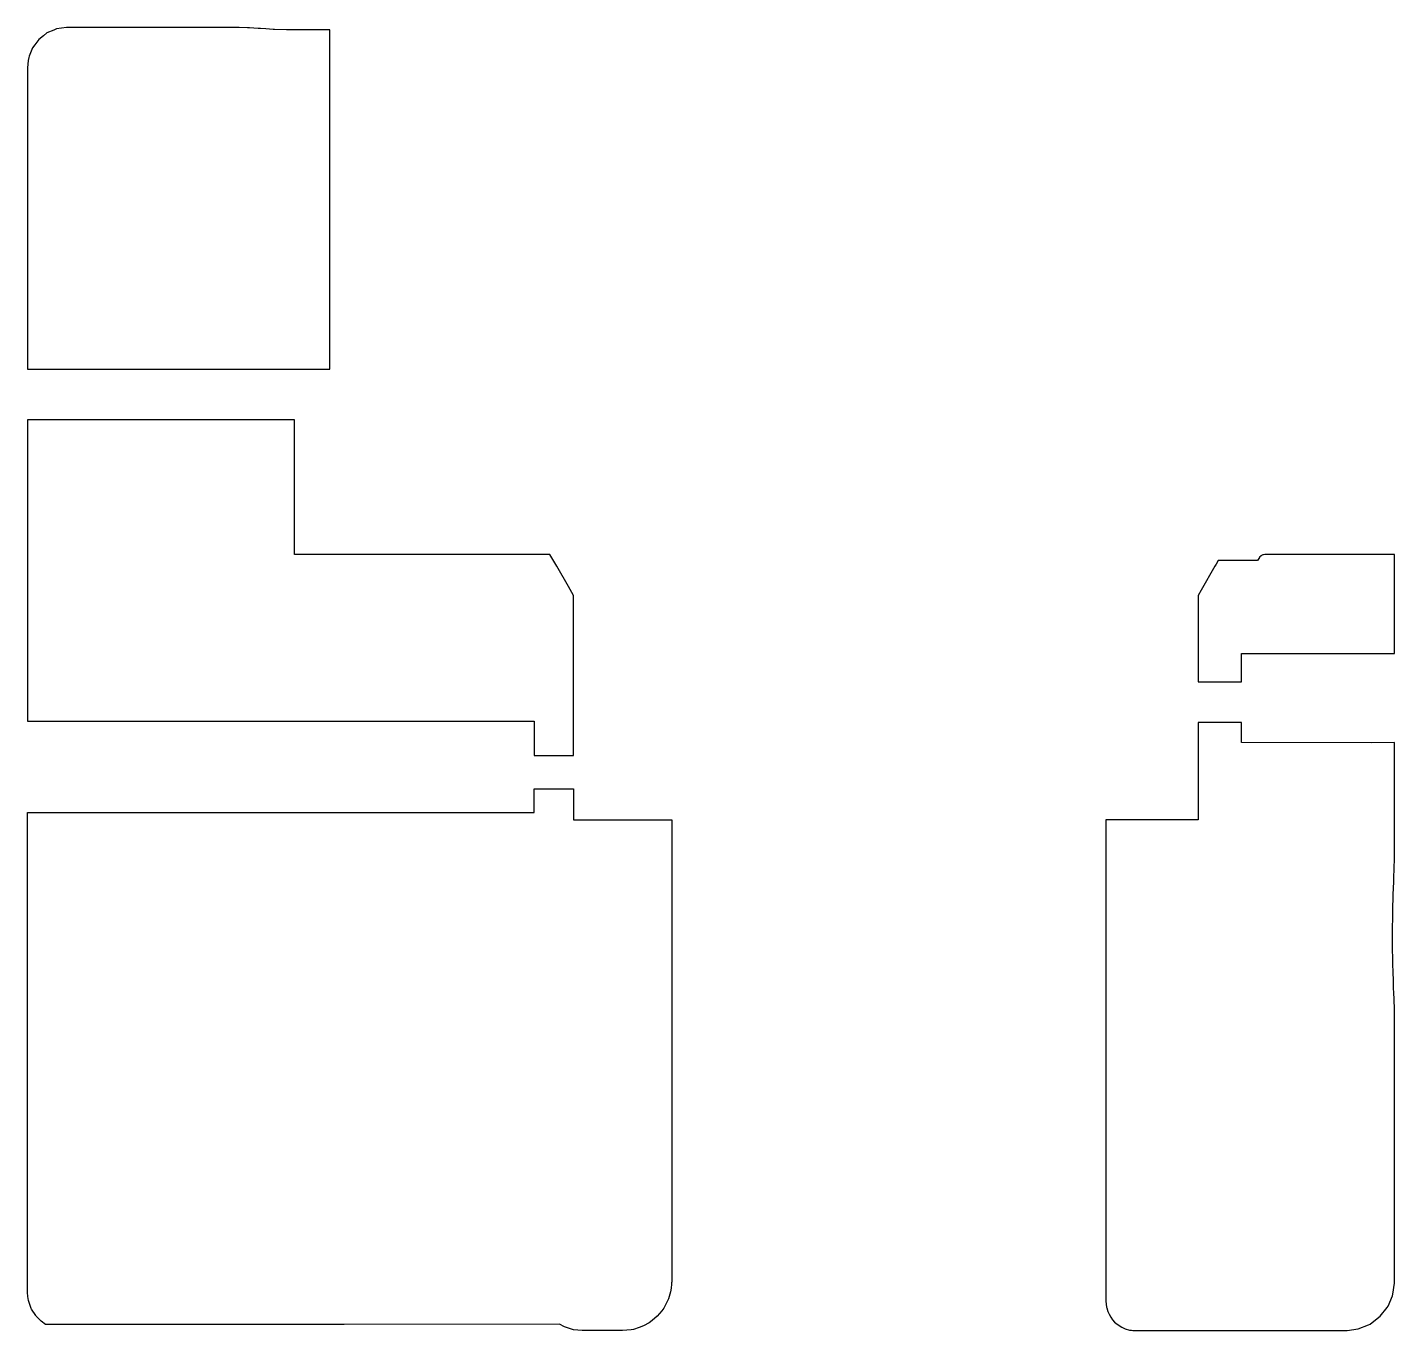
# Model space of a CAD drawing. Header units: metres. Extents: x 2.4 to 72, y -16 to 50.3.
import ezdxf

# ---------------------------------------------------------------- set-up
doc = ezdxf.new("R2010")
doc.units = ezdxf.units.M

msp = doc.modelspace()

# ---------------------------------------------------------------- linework, layer by layer
for p, q in [((3.742, 50.196), (3.4, 50.05)), ((3.882, 50.256), (3.742, 50.196)), ((4.142, 50.286), (3.882, 50.256)), ((4.4, 50.333), (4.142, 50.286)), ((6.046, 50.333), (4.4, 50.333)), ((13, 50.333), (6.046, 50.333)), ((13.19, 50.319), (13, 50.333)), ((13.614, 50.309), (13.19, 50.319)), ((13.712, 50.302), (13.614, 50.309)), ((13.935, 50.284), (13.712, 50.302)), ((14.149, 50.275), (13.935, 50.284)), ((14.263, 50.27), (14.149, 50.275)), ((14.545, 50.25), (14.263, 50.27)), ((14.917, 50.222), (14.545, 50.25)), ((14.985, 50.22), (14.917, 50.222)), ((15.593, 50.2), (14.985, 50.22)), ((15.793, 50.2), (15.593, 50.2)), ((16.003, 50.2), (15.793, 50.2)), ((16.988, 50.2), (16.003, 50.2)), ((17.444, 50.2), (16.988, 50.2)), ((17.673, 50.2), (17.444, 50.2)), ((17.8, 50.2), (17.673, 50.2)), ((17.8, 49.022), (17.8, 50.2)), ((2.778, 49.442), (2.668, 49.295)), ((2.986, 49.722), (2.778, 49.442)), ((3.214, 49.903), (2.986, 49.722)), ((3.4, 50.05), (3.214, 49.903)), ((2.468, 48.797), (2.448, 48.639)), ((2.496, 48.867), (2.468, 48.797)), ((2.668, 49.295), (2.496, 48.867)), ((17.8, 45.2), (17.8, 49.022)), ((2.448, 48.639), (2.4, 48.28)), ((2.4, 48.28), (2.4, 47.635)), ((2.4, 47.635), (2.4, 46.817)), ((2.4, 46.817), (2.4, 43.48)), ((17.8, 44.97), (17.8, 45.2)), ((17.8, 43.937), (17.8, 44.97)), ((17.8, 43.681), (17.8, 43.937)), ((2.4, 43.48), (2.4, 43.208)), ((2.4, 43.208), (2.4, 43.08)), ((17.8, 43.401), (17.8, 43.681)), ((17.8, 42.431), (17.8, 43.401)), ((2.4, 43.08), (2.4, 42.952)), ((2.4, 42.952), (2.4, 42.696)), ((2.4, 42.696), (2.4, 42.568)), ((2.4, 42.568), (2.4, 40.474)), ((17.8, 41.68), (17.8, 42.431)), ((17.8, 41.181), (17.8, 41.68)), ((17.8, 40.898), (17.8, 41.181)), ((2.4, 40.474), (2.4, 40.273)), ((17.8, 32.929), (17.8, 40.898)), ((2.4, 40.273), (2.4, 40.106)), ((2.4, 40.106), (2.4, 39.98)), ((2.4, 39.98), (2.4, 35.087)), ((2.4, 35.087), (2.4, 35.038)), ((2.4, 35.038), (2.4, 35.003)), ((2.4, 35.003), (2.4, 34.526)), ((2.4, 34.526), (2.4, 32.929)), ((2.4, 32.929), (11.83, 32.929)), ((11.83, 32.929), (16, 32.929)), ((16, 32.929), (16.37, 32.929)), ((16, 32.929), (16, 32.929)), ((16.37, 32.929), (17.8, 32.929)), ((10.744, 30.36), (2.4, 30.36)), ((2.4, 30.36), (2.4, 28.568)), ((16, 30.36), (10.744, 30.36)), ((16, 27.032), (16, 30.36)), ((2.4, 28.568), (2.4, 27.032)), ((2.4, 27.032), (2.4, 24.097)), ((16, 24.723), (16, 27.032)), ((16, 24.024), (16, 24.723)), ((2.4, 24.097), (2.4, 15.019)), ((16, 23.693), (16, 24.024)), ((16, 23.549), (16, 23.693)), ((16, 23.693), (16, 23.693)), ((16, 23.508), (16, 23.549)), ((21.686, 23.508), (16, 23.508)), ((22.699, 23.508), (21.686, 23.508)), ((29, 23.508), (22.699, 23.508)), ((29.348, 22.901), (29, 23.508)), ((62.912, 23.005), (62.852, 22.902)), ((63.023, 23.2), (62.912, 23.005)), ((63.801, 23.2), (63.023, 23.2)), ((63.951, 23.2), (63.801, 23.2)), ((64.196, 23.2), (63.951, 23.2)), ((64.62, 23.2), (64.196, 23.2)), ((65.022, 23.2), (64.62, 23.2)), ((65.046, 23.253), (65.022, 23.2)), ((65.117, 23.353), (65.046, 23.253)), ((65.124, 23.364), (65.117, 23.353)), ((65.202, 23.436), (65.124, 23.364)), ((65.216, 23.446), (65.202, 23.436)), ((65.298, 23.49), (65.216, 23.446)), ((65.316, 23.494), (65.298, 23.49)), ((65.4, 23.508), (65.316, 23.494)), ((66.358, 23.508), (65.4, 23.508)), ((72, 23.508), (66.358, 23.508)), ((72, 19.16), (72, 23.508)), ((29.941, 21.868), (29.348, 22.901)), ((62.852, 22.902), (62.157, 21.69)), ((30.2, 21.416), (29.941, 21.868)), ((62.157, 21.69), (62, 21.416)), ((30.2, 17.122), (30.2, 21.416)), ((62, 21.416), (62, 17.626)), ((72, 18.458), (72, 19.16)), ((64.2, 17.323), (64.2, 18.458)), ((64.2, 18.458), (65.805, 18.458)), ((65.805, 18.458), (72, 18.458)), ((72, 18.458), (72, 18.458)), ((62, 17.626), (62, 17.029)), ((30.2, 15.219), (30.2, 17.122)), ((62, 17.029), (62.905, 17.029)), ((62.905, 17.029), (64.2, 17.029)), ((64.2, 17.029), (64.2, 17.323)), ((2.4, 15.019), (6.965, 15.019)), ((6.965, 15.019), (22.433, 15.019)), ((22.433, 15.019), (28.2, 15.019)), ((28.2, 15.019), (28.2, 13.802)), ((30.2, 13.274), (30.2, 15.219)), ((62.332, 14.949), (62, 14.949)), ((62, 14.949), (62, 14.821)), ((62, 14.821), (62, 14.121)), ((64.2, 14.949), (62.332, 14.949)), ((64.2, 14.798), (64.2, 14.949)), ((64.2, 13.939), (64.2, 14.798)), ((62, 14.121), (62, 13.642)), ((70.845, 13.926), (64.2, 13.939)), ((72, 13.928), (70.845, 13.926)), ((72, 13.67), (72, 13.928)), ((28.2, 13.802), (28.2, 13.274)), ((28.2, 13.274), (29.723, 13.274)), ((29.723, 13.274), (30.2, 13.274)), ((62, 13.642), (62, 10)), ((72, 13.107), (72, 13.67)), ((72, 10.759), (72, 13.107)), ((28.2, 11.446), (28.2, 11.568)), ((28.2, 11.568), (28.645, 11.568)), ((28.2, 10.374), (28.2, 11.446)), ((28.645, 11.568), (30.2, 11.568)), ((30.2, 11.568), (30.2, 11.489)), ((30.2, 11.489), (30.2, 11.211)), ((30.2, 11.211), (30.2, 11.037)), ((30.2, 11.037), (30.2, 10.946)), ((30.2, 10.946), (30.2, 10.918)), ((30.2, 10.918), (30.2, 10)), ((72, 10.279), (72, 10.759)), ((2.4, 10.359), (2.4, 10.374)), ((2.4, 10.374), (2.753, 10.374)), ((2.4, 10.306), (2.4, 10.359)), ((2.4, 9.019), (2.4, 10.306)), ((2.753, 10.374), (11, 10.374)), ((11, 10.374), (11.353, 10.374)), ((11.353, 10.374), (19.6, 10.374)), ((19.6, 10.374), (19.953, 10.374)), ((19.953, 10.374), (28.2, 10.374)), ((30.2, 10), (30.515, 10)), ((30.515, 10), (35.2, 10)), ((35.2, 10), (35.2, 9.749)), ((35.2, 9.749), (35.2, 8.27)), ((58.667, 10), (57.3, 10)), ((57.3, 10), (57.3, 9.568)), ((62, 10), (58.667, 10)), ((72, 8.785), (72, 10.279)), ((57.3, 9.568), (57.3, 9.277)), ((57.3, 9.277), (57.3, 8.9)), ((2.4, 7.95), (2.4, 9.019)), ((57.3, 8.9), (57.3, 8.455)), ((57.3, 8.455), (57.3, 7.981)), ((71.99, 8.27), (71.995, 8.531)), ((71.995, 8.531), (72, 8.785)), ((2.4, -6.451), (2.4, 7.95)), ((35.2, 8.27), (35.2, 7.814)), ((35.2, 7.814), (35.2, 7.272)), ((57.3, 7.981), (57.3, 7.543)), ((71.977, 7.417), (71.987, 8.13)), ((71.987, 8.13), (71.99, 8.27)), ((35.2, 7.272), (35.2, 6.68)), ((57.3, 7.543), (57.3, 7.203)), ((57.3, 7.203), (57.3, -8.603)), ((71.953, 6.843), (71.964, 7.148)), ((71.964, 7.148), (71.977, 7.417)), ((35.2, 6.68), (35.2, 6.105)), ((71.93, 6.205), (71.953, 6.843)), ((35.2, 6.105), (35.2, 5.632)), ((35.2, 5.632), (35.2, -10.004)), ((71.911, 5.368), (71.93, 6.205)), ((71.895, 4.443), (71.907, 5.061)), ((71.907, 5.061), (71.91, 5.307)), ((71.91, 5.307), (71.911, 5.368)), ((71.895, 4.35), (71.895, 4.443)), ((71.896, 3.599), (71.895, 4.35)), ((71.898, 3.511), (71.896, 3.599)), ((71.912, 2.836), (71.898, 3.511)), ((71.913, 2.775), (71.912, 2.836)), ((71.913, 2.767), (71.913, 2.775)), ((71.929, 2.133), (71.913, 2.767)), ((71.934, 1.934), (71.929, 2.133)), ((71.949, 1.537), (71.934, 1.934)), ((71.965, 1.093), (71.949, 1.537)), ((71.971, 0.97), (71.965, 1.093)), ((71.98, 0.77), (71.971, 0.97)), ((71.985, 0.451), (71.98, 0.77)), ((71.997, -0.21), (71.985, 0.451)), ((71.999, -0.319), (71.997, -0.21)), ((72, -0.37), (71.999, -0.319)), ((72, -5.086), (72, -0.37)), ((72, -6.612), (72, -5.086)), ((2.4, -6.99), (2.4, -6.451)), ((72, -8.698), (72, -6.612)), ((72, -6.612), (72, -6.612)), ((2.4, -10.696), (2.4, -6.99)), ((57.3, -8.603), (57.3, -9.243)), ((72, -10.043), (72, -8.698)), ((57.3, -9.243), (57.3, -9.917)), ((35.2, -10.004), (35.2, -10.472)), ((35.2, -10.004), (35.2, -10.004)), ((57.3, -9.917), (57.3, -10.545)), ((72, -10.622), (72, -10.043)), ((2.4, -13.03), (2.4, -10.696)), ((35.2, -10.472), (35.2, -11.006)), ((35.2, -11.006), (35.2, -11.53)), ((57.3, -10.545), (57.3, -11.085)), ((57.3, -11.085), (57.3, -11.522)), ((72, -11.248), (72, -10.622)), ((35.2, -11.53), (35.2, -11.992)), ((57.3, -11.522), (57.3, -11.861)), ((72, -11.699), (72, -11.248)), ((72, -11.961), (72, -11.699)), ((35.2, -11.992), (35.2, -12.368)), ((35.2, -12.368), (35.2, -12.655)), ((57.3, -11.861), (57.3, -12.115)), ((57.3, -12.115), (57.3, -12.299)), ((57.3, -12.299), (57.3, -12.577)), ((72, -12.188), (72, -11.961)), ((72, -12.363), (72, -12.188)), ((72, -12.492), (72, -12.363)), ((72, -12.63), (72, -12.492)), ((2.4, -13.06), (2.4, -13.03)), ((2.4, -13.555), (2.4, -13.06)), ((35.2, -12.655), (35.2, -12.863)), ((35.2, -12.863), (35.2, -13.005)), ((35.2, -13.005), (35.2, -13.096)), ((35.2, -13.096), (35.2, -13.147)), ((35.2, -13.147), (35.2, -13.5)), ((57.3, -12.577), (57.3, -12.712)), ((57.3, -12.712), (57.3, -12.959)), ((57.3, -12.959), (57.3, -14.177)), ((72, -12.655), (72, -12.63)), ((72, -13.5), (72, -12.655)), ((2.4, -13.998), (2.4, -13.555)), ((35.172, -13.83), (35.144, -14.022)), ((35.182, -13.636), (35.172, -13.83)), ((35.192, -13.558), (35.182, -13.636)), ((35.199, -13.515), (35.192, -13.558)), ((35.2, -13.5), (35.199, -13.515)), ((71.915, -14.147), (71.989, -13.582)), ((71.989, -13.582), (72, -13.5)), ((2.4, -14), (2.4, -13.998)), ((2.404, -14.029), (2.4, -14)), ((2.408, -14.057), (2.404, -14.029)), ((2.42, -14.266), (2.408, -14.057)), ((2.457, -14.473), (2.42, -14.266)), ((2.601, -14.866), (2.457, -14.473)), ((34.976, -14.524), (34.801, -14.854)), ((35.034, -14.385), (34.976, -14.524)), ((35.144, -14.022), (35.034, -14.385)), ((57.3, -14.177), (57.3, -14.199)), ((57.3, -14.199), (57.3, -14.5)), ((57.3, -14.5), (57.333, -14.798)), ((71.665, -14.75), (71.883, -14.223)), ((71.883, -14.223), (71.915, -14.147)), ((2.616, -14.904), (2.601, -14.866)), ((2.828, -15.234), (2.616, -14.904)), ((2.845, -15.257), (2.828, -15.234)), ((3.097, -15.517), (2.845, -15.257)), ((34.468, -15.268), (34.208, -15.481)), ((34.7, -14.985), (34.468, -15.268)), ((34.801, -14.854), (34.7, -14.985)), ((57.333, -14.798), (57.341, -14.846)), ((57.341, -14.846), (57.402, -15.031)), ((57.402, -15.031), (57.46, -15.169)), ((57.46, -15.169), (57.547, -15.321)), ((71.203, -15.318), (71.268, -15.268)), ((71.268, -15.268), (71.615, -14.815)), ((71.615, -14.815), (71.665, -14.75)), ((3.108, -15.525), (3.097, -15.517)), ((3.331, -15.683), (3.108, -15.525)), ((11.992, -15.689), (3.331, -15.683)), ((15.422, -15.684), (11.992, -15.689)), ((16.55, -15.683), (15.422, -15.684)), ((18.527, -15.687), (16.55, -15.683)), ((29.494, -15.676), (18.527, -15.687)), ((29.737, -15.806), (29.494, -15.676)), ((29.75, -15.812), (29.737, -15.806)), ((30.202, -15.95), (29.75, -15.812)), ((30.635, -15.991), (30.202, -15.95)), ((30.675, -15.998), (30.635, -15.991)), ((30.7, -16), (30.675, -15.998)), ((32.398, -16), (30.7, -16)), ((32.7, -16), (32.398, -16)), ((33.128, -15.958), (32.7, -16)), ((33.248, -15.938), (33.128, -15.958)), ((33.549, -15.846), (33.248, -15.938)), ((33.758, -15.76), (33.549, -15.846)), ((34.045, -15.606), (33.758, -15.76)), ((34.208, -15.481), (34.045, -15.606)), ((57.547, -15.321), (57.644, -15.448)), ((57.644, -15.448), (57.744, -15.565)), ((57.744, -15.565), (57.878, -15.668)), ((57.878, -15.668), (58.106, -15.828)), ((58.106, -15.828), (58.28, -15.9)), ((58.28, -15.9), (58.509, -15.968)), ((58.509, -15.968), (58.54, -15.971)), ((58.54, -15.971), (58.609, -15.983)), ((58.609, -15.983), (58.669, -15.994)), ((58.669, -15.994), (58.677, -15.995)), ((58.677, -15.995), (58.685, -15.995)), ((58.685, -15.995), (58.738, -15.999)), ((58.738, -15.999), (58.746, -15.999)), ((58.746, -15.999), (58.8, -16)), ((58.8, -16), (68.876, -16)), ((68.876, -16), (69.5, -16)), ((69.5, -16), (69.582, -15.989)), ((69.582, -15.989), (70.147, -15.915)), ((70.147, -15.915), (70.674, -15.697)), ((70.674, -15.697), (70.75, -15.665)), ((70.75, -15.665), (71.203, -15.318))]:
    msp.add_line(p, q)

doc.saveas('drawing.dxf')
